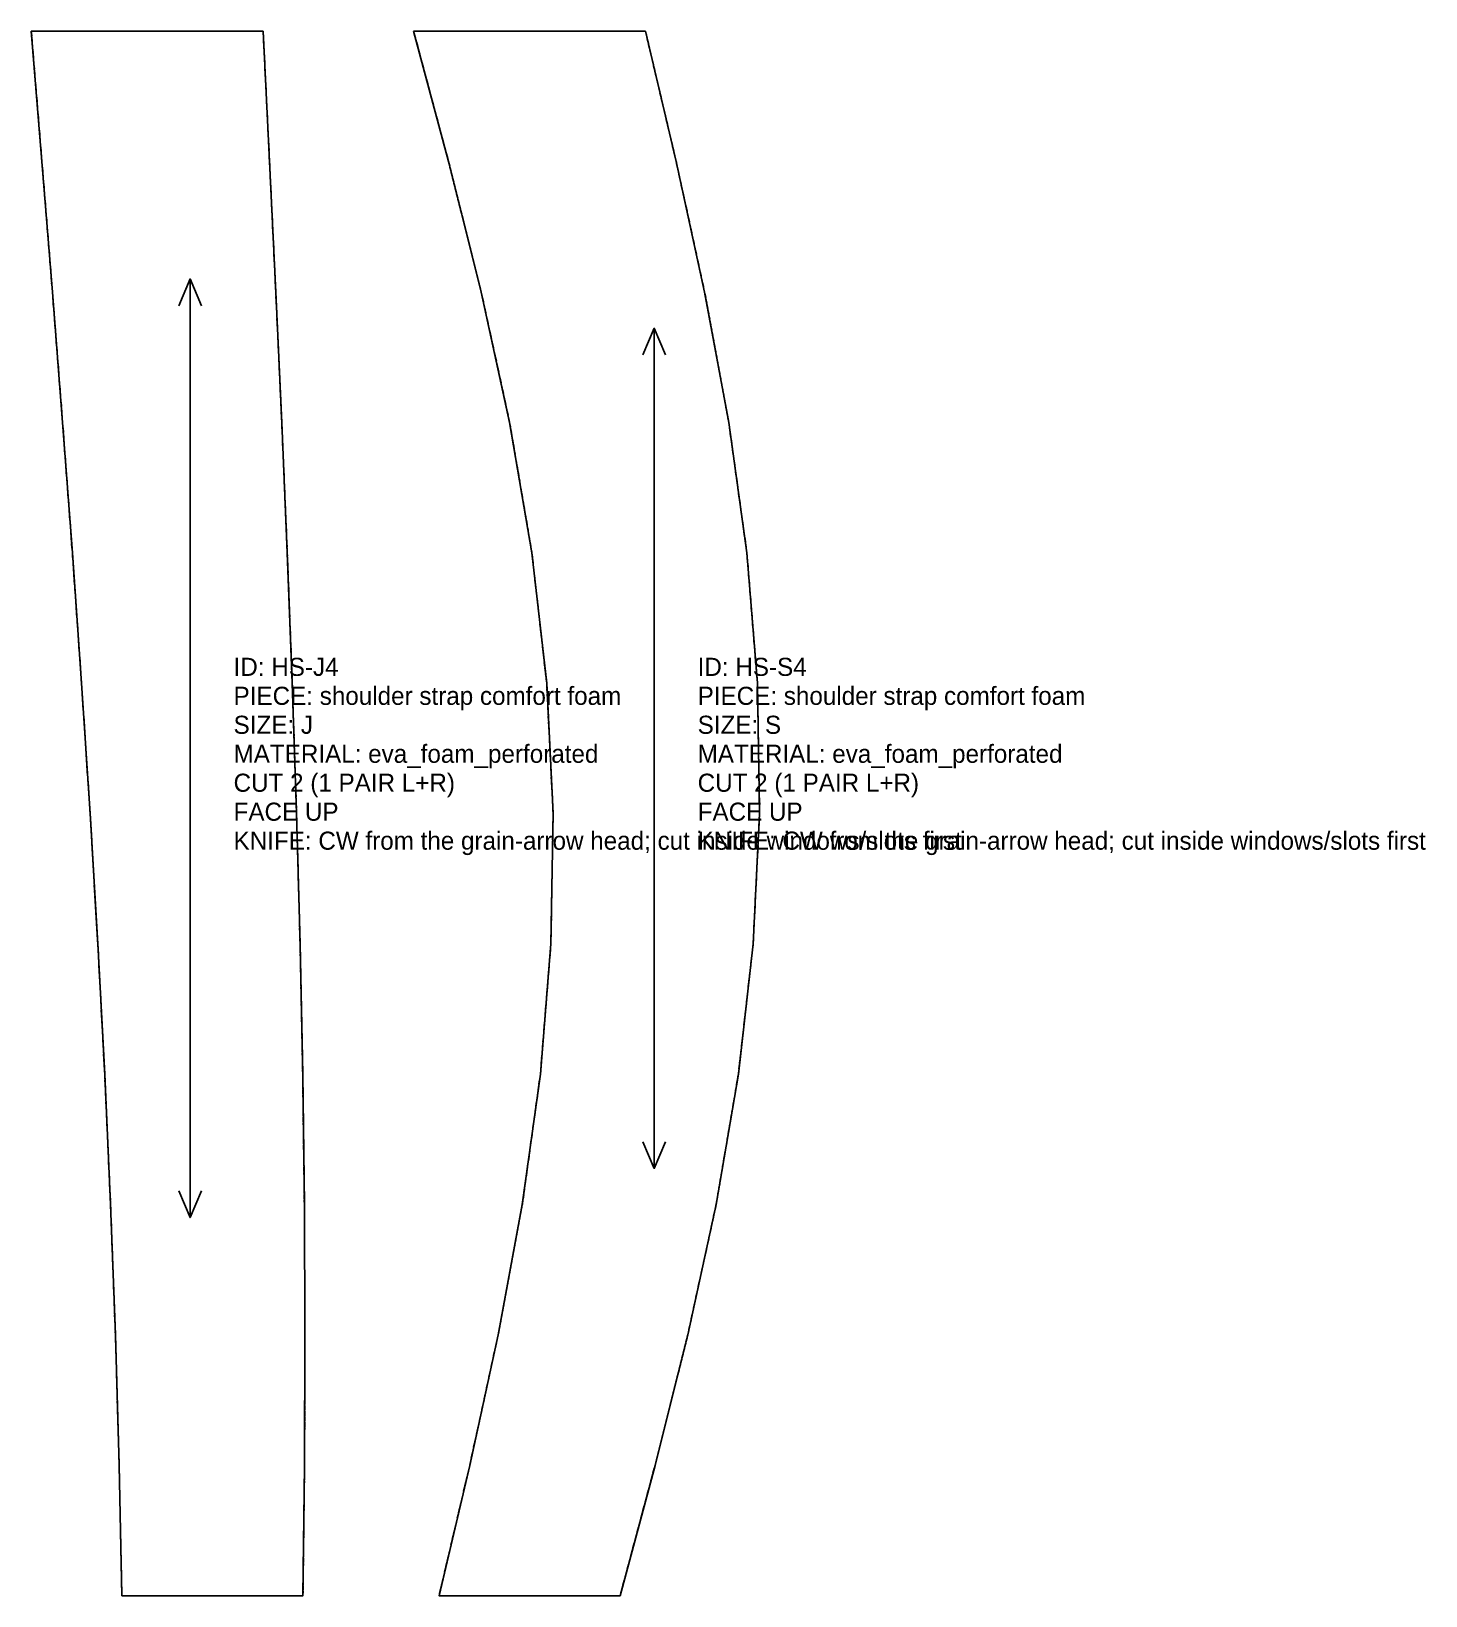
# Model space of a CAD drawing. Header units: millimetres. Extents: x 0 to 385, y 0 to 432.
import ezdxf

# ---------------------------------------------------------------- set-up
doc = ezdxf.new("R2010")
doc.units = ezdxf.units.MM
doc.linetypes.add('DASHED', pattern=[1.524, 1.27, -0.254])
for name, color, linetype in [('CUT', 7, 'Continuous'), ('GRAIN', 5, 'Continuous'), ('SEW', 3, 'Continuous'), ('TEXT', 2, 'Continuous')]:
    doc.layers.add(name, color=color, linetype=linetype)

# ---------------------------------------------------------------- blocks, each defined once
blk = doc.blocks.new('HS-J4_J_0')
at = {"layer": 'CUT'}
blk.add_lwpolyline([(-32, 436), (-29.07, 400), (-26.17, 364), (-23.36, 328), (-20.67, 292), (-18.13, 256), (-15.77, 220), (-13.64, 184), (-11.74, 148), (-10.12, 112), (-8.78, 76), (-7.74, 40), (-7, 4), (43, 4), (43.43, 40), (43.55, 76), (43.38, 112), (42.92, 148), (42.2, 184), (41.23, 220), (40.04, 256), (38.67, 292), (37.14, 328), (35.49, 364), (33.77, 400), (32, 436)], close=True, dxfattribs=at)
at = {"layer": 'GRAIN'}
for points in [[(14.96, 360.23), (11.84, 367.6), (8.73, 360.23)], [(11.84, 108.4), (11.84, 367.6)], [(8.73, 115.77), (11.84, 108.4), (14.96, 115.77)]]:
    blk.add_lwpolyline(points, dxfattribs=at)
at = {"layer": 'SEW', "linetype": 'DASHED'}
blk.add_lwpolyline([(-32, 436), (-29.07, 400), (-26.17, 364), (-23.36, 328), (-20.67, 292), (-18.13, 256), (-15.77, 220), (-13.64, 184), (-11.74, 148), (-10.12, 112), (-8.78, 76), (-7.74, 40), (-7, 4), (43, 4), (43.43, 40), (43.55, 76), (43.38, 112), (42.92, 148), (42.2, 184), (41.23, 220), (40.04, 256), (38.67, 292), (37.14, 328), (35.49, 364), (33.77, 400), (32, 436)], close=True, dxfattribs=at)
at = {"layer": 'TEXT'}
for s, p in [('ID: HS-J4', (23.84, 258)), ('PIECE: shoulder strap comfort foam', (23.84, 250)), ('SIZE: J', (23.84, 242)), ('MATERIAL: eva_foam_perforated', (23.84, 234)), ('CUT 2 (1 PAIR L+R)', (23.84, 226)), ('FACE UP', (23.84, 218)), ('KNIFE: CW from the grain-arrow head; cut inside windows/slots first', (23.84, 210))]:
    blk.add_text(s, height=5, dxfattribs=at).set_placement(p)
blk = doc.blocks.new('HS-S4_S_1')
at = {"layer": 'CUT'}
blk.add_lwpolyline([(-32, 436), (-22.36, 400), (-13.33, 364), (-5.5, 328), (0.64, 292), (4.72, 256), (6.5, 220), (5.89, 184), (2.98, 148), (-2, 112), (-8.67, 76), (-16.52, 40), (-25, 4), (25, 4), (34.64, 40), (43.67, 76), (51.5, 112), (57.64, 148), (61.72, 184), (63.5, 220), (62.89, 256), (59.98, 292), (55, 328), (48.33, 364), (40.48, 400), (32, 436)], close=True, dxfattribs=at)
at = {"layer": 'GRAIN'}
for points in [[(37.52, 346.64), (34.4, 354), (31.29, 346.64)], [(34.4, 122), (34.4, 354)], [(31.29, 129.36), (34.4, 122), (37.52, 129.36)]]:
    blk.add_lwpolyline(points, dxfattribs=at)
at = {"layer": 'SEW', "linetype": 'DASHED'}
blk.add_lwpolyline([(-32, 436), (-22.36, 400), (-13.33, 364), (-5.5, 328), (0.64, 292), (4.72, 256), (6.5, 220), (5.89, 184), (2.98, 148), (-2, 112), (-8.67, 76), (-16.52, 40), (-25, 4), (25, 4), (34.64, 40), (43.67, 76), (51.5, 112), (57.64, 148), (61.72, 184), (63.5, 220), (62.89, 256), (59.98, 292), (55, 328), (48.33, 364), (40.48, 400), (32, 436)], close=True, dxfattribs=at)
at = {"layer": 'TEXT'}
for s, p in [('ID: HS-S4', (46.4, 258)), ('PIECE: shoulder strap comfort foam', (46.4, 250)), ('SIZE: S', (46.4, 242)), ('MATERIAL: eva_foam_perforated', (46.4, 234)), ('CUT 2 (1 PAIR L+R)', (46.4, 226)), ('FACE UP', (46.4, 218)), ('KNIFE: CW from the grain-arrow head; cut inside windows/slots first', (46.4, 210))]:
    blk.add_text(s, height=5, dxfattribs=at).set_placement(p)

msp = doc.modelspace()

# ---------------------------------------------------------------- block references
at = {"layer": 'CUT'}
for name, p in [('HS-J4_J_0', (32, -4)), ('HS-S4_S_1', (137.55, -4))]:
    msp.add_blockref(name, p, dxfattribs=at)

doc.saveas('drawing.dxf')
